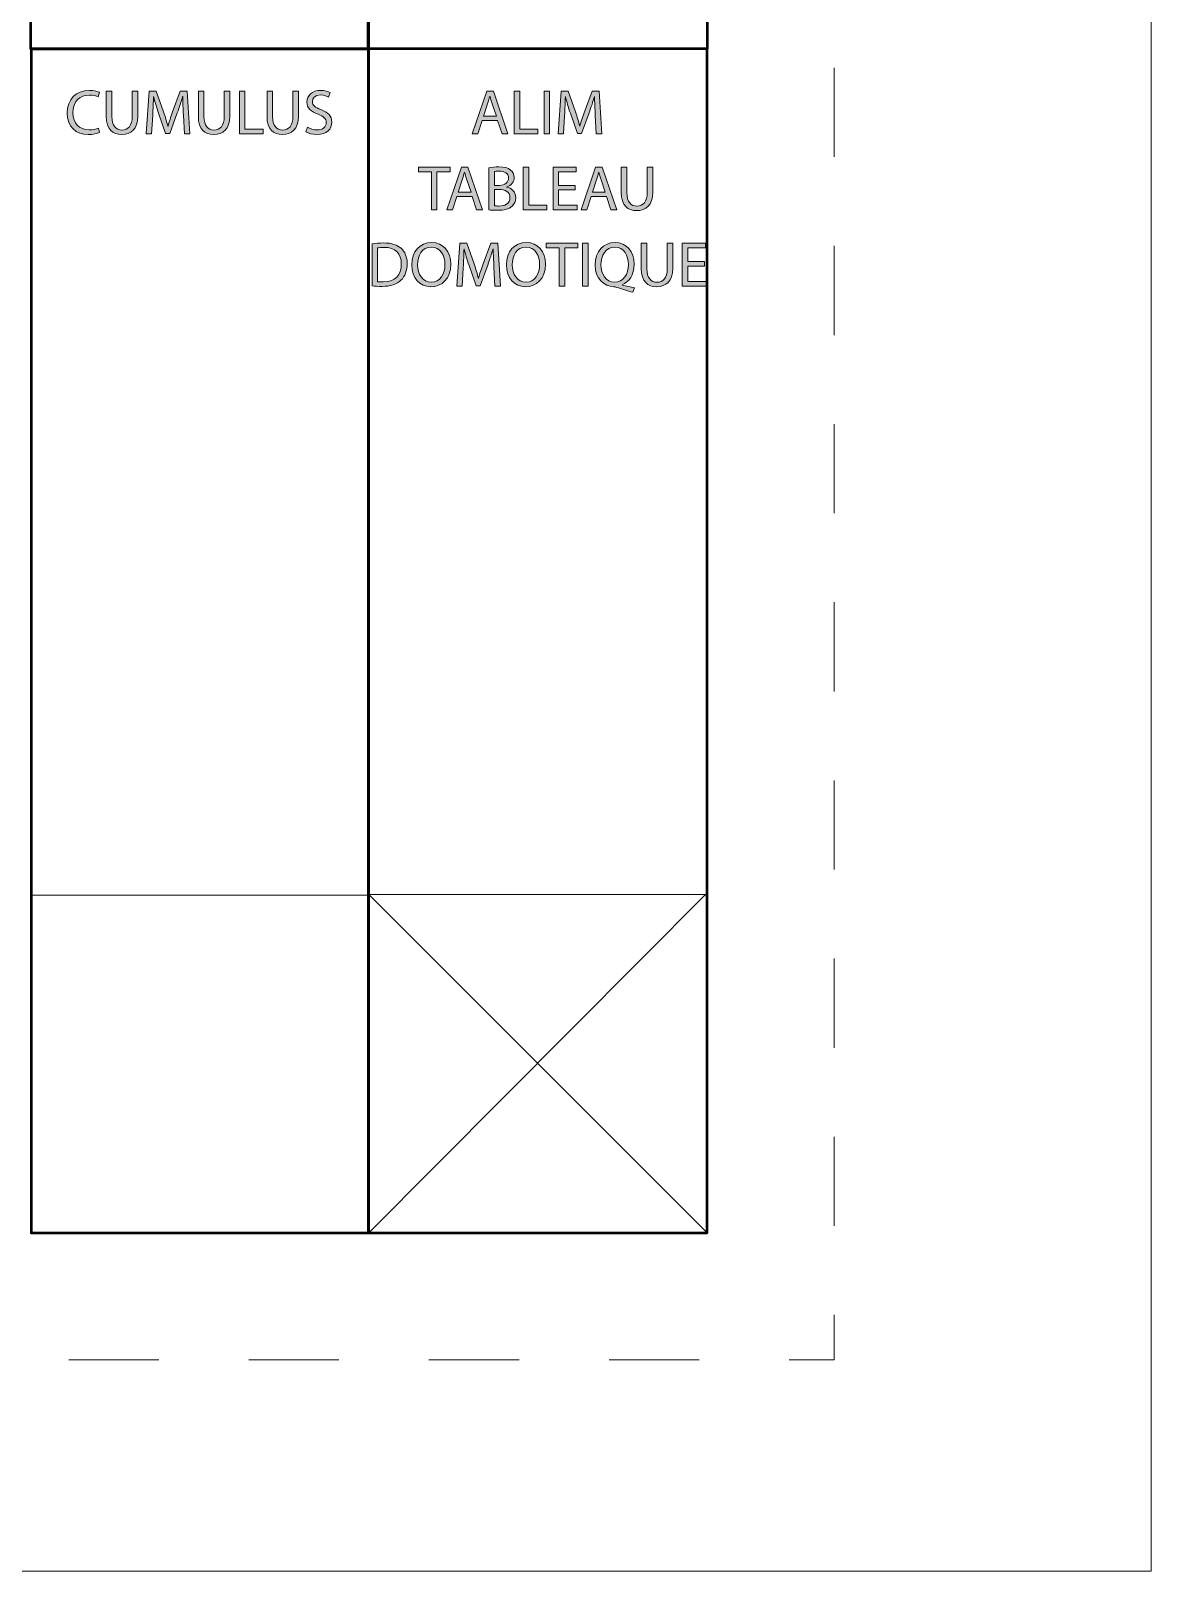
# Model space of a CAD drawing. Header units: inches. Extents: x 0 to 360, y -268 to 0.
# Drawn here: x 307 to 360, y -268 to -195.1 of the extents above; entities that cross this region are included whole.
import ezdxf

# ---------------------------------------------------------------- set-up
doc = ezdxf.new("R2010")
doc.units = ezdxf.units.IN
doc.header["$MEASUREMENT"] = 0
doc.linetypes.add('AI-Linetype-5', pattern=[8.519513, 4.259756, -4.259756])
doc.linetypes.add('AI-Linetype-8', pattern=[8.427156, 4.213578, -4.213578])
doc.layers.add('Layer 1', color=7, linetype='Continuous')

# ---------------------------------------------------------------- blocks, each defined once
blk = doc.blocks.new('block 19')
at = {"layer": 'Layer 1', "color": 250, "linetype": 'AI-Linetype-8', "lineweight": 9}
blk.add_lwpolyline([(345, -146.332), (345, -253.777)], dxfattribs=at)
at = {"layer": 'Layer 1', "color": 250, "lineweight": 9}
blk.add_lwpolyline([(345, -255.884), (345, -258), (342.883, -258)], dxfattribs=at)
at = {"layer": 'Layer 1', "color": 250, "linetype": 'AI-Linetype-5', "lineweight": 9}
blk.add_lwpolyline([(338.624, -258), (119.247, -258)], dxfattribs=at)
blk = doc.blocks.new('block 18')
at = {"layer": 'Layer 1'}
blk.add_blockref('block 19', (0, 0), dxfattribs=at)
blk = doc.blocks.new('block 27')
at = {"layer": 'Layer 1'}
h = blk.add_hatch(color=250, dxfattribs=at)
h.dxf.hatch_style = 2
h.paths.add_polyline_path([(328.366, -199.387), (328.156, -200.023), (327.886, -200.023), (328.576, -198.002), (328.888, -198.002), (329.577, -200.023), (329.298, -200.023), (329.083, -199.387)])
edge = h.paths.add_edge_path()
edge.add_spline(control_points=[(329.032, -199.183), (329.032, -199.183), (328.831, -198.601), (328.831, -198.601), (328.786, -198.47), (328.755, -198.349), (328.726, -198.233), (328.726, -198.233), (328.72, -198.233), (328.72, -198.233), (328.69, -198.349), (328.66, -198.475), (328.618, -198.599), (328.618, -198.599), (328.42, -199.183), (328.42, -199.183), (328.42, -199.183), (329.032, -199.183), (329.032, -199.183)], knot_values=[0, 0, 0, 0, 1, 1, 1, 2, 2, 2, 3, 3, 3, 4, 4, 4, 5, 5, 5, 6, 6, 6, 6], degree=3, periodic=1)
h = blk.add_hatch(color=250, dxfattribs=at)
h.dxf.hatch_style = 2
h.paths.add_polyline_path([(329.871, -198.002), (330.135, -198.002), (330.135, -199.804), (330.999, -199.804), (330.999, -200.023), (329.871, -200.023)])
h = blk.add_hatch(color=250, dxfattribs=at)
h.dxf.hatch_style = 2
h.paths.add_polyline_path([(331.55, -198.002), (331.55, -200.023), (331.286, -200.023), (331.286, -198.002)])
h = blk.add_hatch(color=250, dxfattribs=at)
h.dxf.hatch_style = 2
edge = h.paths.add_edge_path()
edge.add_spline(control_points=[(333.71, -199.135), (333.694, -198.853), (333.676, -198.511), (333.676, -198.263), (333.676, -198.263), (333.67, -198.263), (333.67, -198.263), (333.599, -198.497), (333.517, -198.752), (333.415, -199.03), (333.415, -199.03), (333.058, -200.01), (333.058, -200.01), (333.058, -200.01), (332.861, -200.01), (332.861, -200.01), (332.861, -200.01), (332.531, -199.048), (332.531, -199.048), (332.435, -198.76), (332.357, -198.502), (332.3, -198.263), (332.3, -198.263), (332.294, -198.263), (332.294, -198.263), (332.288, -198.514), (332.273, -198.85), (332.255, -199.156), (332.255, -199.156), (332.201, -200.023), (332.201, -200.023), (332.201, -200.023), (331.953, -200.023), (331.953, -200.023), (331.953, -200.023), (332.093, -198.002), (332.093, -198.002), (332.093, -198.002), (332.426, -198.002), (332.426, -198.002), (332.426, -198.002), (332.77, -198.979), (332.77, -198.979), (332.854, -199.228), (332.921, -199.45), (332.974, -199.66), (332.974, -199.66), (332.981, -199.66), (332.981, -199.66), (333.034, -199.456), (333.107, -199.234), (333.196, -198.979), (333.196, -198.979), (333.557, -198.002), (333.557, -198.002), (333.557, -198.002), (333.889, -198.002), (333.889, -198.002), (333.889, -198.002), (334.015, -200.023), (334.015, -200.023), (334.015, -200.023), (333.757, -200.023), (333.757, -200.023), (333.757, -200.023), (333.71, -199.135), (333.71, -199.135)], knot_values=[0, 0, 0, 0, 1, 1, 1, 2, 2, 2, 3, 3, 3, 4, 4, 4, 5, 5, 5, 6, 6, 6, 7, 7, 7, 8, 8, 8, 9, 9, 9, 10, 10, 10, 11, 11, 11, 12, 12, 12, 13, 13, 13, 14, 14, 14, 15, 15, 15, 16, 16, 16, 17, 17, 17, 18, 18, 18, 19, 19, 19, 20, 20, 20, 21, 21, 21, 22, 22, 22, 22], degree=3, periodic=1)
h = blk.add_hatch(color=250, dxfattribs=at)
h.dxf.hatch_style = 2
h.paths.add_polyline_path([(325.958, -201.821), (325.343, -201.821), (325.343, -201.599), (326.839, -201.599), (326.839, -201.821), (326.222, -201.821), (326.222, -203.62), (325.958, -203.62)])
h = blk.add_hatch(color=250, dxfattribs=at)
h.dxf.hatch_style = 2
h.paths.add_polyline_path([(327.167, -202.985), (326.956, -203.62), (326.687, -203.62), (327.377, -201.599), (327.688, -201.599), (328.378, -203.62), (328.099, -203.62), (327.883, -202.985)])
edge = h.paths.add_edge_path()
edge.add_spline(control_points=[(327.832, -202.781), (327.832, -202.781), (327.631, -202.2), (327.631, -202.2), (327.586, -202.067), (327.557, -201.947), (327.526, -201.83), (327.526, -201.83), (327.52, -201.83), (327.52, -201.83), (327.49, -201.947), (327.46, -202.073), (327.418, -202.196), (327.418, -202.196), (327.22, -202.781), (327.22, -202.781), (327.22, -202.781), (327.832, -202.781), (327.832, -202.781)], knot_values=[0, 0, 0, 0, 1, 1, 1, 2, 2, 2, 3, 3, 3, 4, 4, 4, 5, 5, 5, 6, 6, 6, 6], degree=3, periodic=1)
h = blk.add_hatch(color=250, dxfattribs=at)
h.dxf.hatch_style = 2
edge = h.paths.add_edge_path()
edge.add_spline(control_points=[(328.675, -201.63), (328.789, -201.603), (328.972, -201.585), (329.152, -201.585), (329.413, -201.585), (329.58, -201.63), (329.704, -201.732), (329.808, -201.81), (329.874, -201.929), (329.874, -202.089), (329.874, -202.286), (329.742, -202.457), (329.533, -202.532), (329.533, -202.532), (329.533, -202.541), (329.533, -202.541), (329.724, -202.586), (329.95, -202.745), (329.95, -203.045), (329.95, -203.219), (329.88, -203.354), (329.775, -203.449), (329.637, -203.578), (329.409, -203.638), (329.08, -203.638), (328.899, -203.638), (328.762, -203.627), (328.675, -203.615), (328.675, -203.615), (328.675, -201.63), (328.675, -201.63)], knot_values=[0, 0, 0, 0, 1, 1, 1, 2, 2, 2, 3, 3, 3, 4, 4, 4, 5, 5, 5, 6, 6, 6, 7, 7, 7, 8, 8, 8, 9, 9, 9, 10, 10, 10, 10], degree=3, periodic=1)
edge = h.paths.add_edge_path()
edge.add_spline(control_points=[(328.936, -202.457), (328.936, -202.457), (329.172, -202.457), (329.172, -202.457), (329.445, -202.457), (329.607, -202.31), (329.607, -202.115), (329.607, -201.881), (329.431, -201.785), (329.167, -201.785), (329.047, -201.785), (328.978, -201.794), (328.936, -201.803), (328.936, -201.803), (328.936, -202.457), (328.936, -202.457)], knot_values=[0, 0, 0, 0, 1, 1, 1, 2, 2, 2, 3, 3, 3, 4, 4, 4, 5, 5, 5, 5], degree=3, periodic=1)
edge = h.paths.add_edge_path()
edge.add_spline(control_points=[(328.936, -203.423), (328.99, -203.432), (329.061, -203.435), (329.154, -203.435), (329.425, -203.435), (329.673, -203.336), (329.673, -203.042), (329.673, -202.769), (329.436, -202.652), (329.152, -202.652), (329.152, -202.652), (328.936, -202.652), (328.936, -202.652), (328.936, -202.652), (328.936, -203.423), (328.936, -203.423)], knot_values=[0, 0, 0, 0, 1, 1, 1, 2, 2, 2, 3, 3, 3, 4, 4, 4, 5, 5, 5, 5], degree=3, periodic=1)
h = blk.add_hatch(color=250, dxfattribs=at)
h.dxf.hatch_style = 2
h.paths.add_polyline_path([(330.297, -201.599), (330.561, -201.599), (330.561, -203.402), (331.425, -203.402), (331.425, -203.62), (330.297, -203.62)])
h = blk.add_hatch(color=250, dxfattribs=at)
h.dxf.hatch_style = 2
h.paths.add_polyline_path([(332.759, -202.673), (331.976, -202.673), (331.976, -203.402), (332.852, -203.402), (332.852, -203.62), (331.712, -203.62), (331.712, -201.599), (332.807, -201.599), (332.807, -201.819), (331.976, -201.819), (331.976, -202.457), (332.759, -202.457)])
h = blk.add_hatch(color=250, dxfattribs=at)
h.dxf.hatch_style = 2
h.paths.add_polyline_path([(333.517, -202.985), (333.308, -203.62), (333.038, -203.62), (333.727, -201.599), (334.04, -201.599), (334.729, -203.62), (334.45, -203.62), (334.234, -202.985)])
edge = h.paths.add_edge_path()
edge.add_spline(control_points=[(334.183, -202.781), (334.183, -202.781), (333.982, -202.2), (333.982, -202.2), (333.938, -202.067), (333.907, -201.947), (333.878, -201.83), (333.878, -201.83), (333.871, -201.83), (333.871, -201.83), (333.841, -201.947), (333.811, -202.073), (333.769, -202.196), (333.769, -202.196), (333.572, -202.781), (333.572, -202.781), (333.572, -202.781), (334.183, -202.781), (334.183, -202.781)], knot_values=[0, 0, 0, 0, 1, 1, 1, 2, 2, 2, 3, 3, 3, 4, 4, 4, 5, 5, 5, 6, 6, 6, 6], degree=3, periodic=1)
h = blk.add_hatch(color=250, dxfattribs=at)
h.dxf.hatch_style = 2
edge = h.paths.add_edge_path()
edge.add_spline(control_points=[(335.203, -201.599), (335.203, -201.599), (335.203, -202.799), (335.203, -202.799), (335.203, -203.249), (335.404, -203.44), (335.674, -203.44), (335.97, -203.44), (336.165, -203.243), (336.165, -202.799), (336.165, -202.799), (336.165, -201.599), (336.165, -201.599), (336.165, -201.599), (336.429, -201.599), (336.429, -201.599), (336.429, -201.599), (336.429, -202.781), (336.429, -202.781), (336.429, -203.402), (336.102, -203.653), (335.665, -203.653), (335.251, -203.653), (334.939, -203.42), (334.939, -202.79), (334.939, -202.79), (334.939, -201.599), (334.939, -201.599), (334.939, -201.599), (335.203, -201.599), (335.203, -201.599)], knot_values=[0, 0, 0, 0, 1, 1, 1, 2, 2, 2, 3, 3, 3, 4, 4, 4, 5, 5, 5, 6, 6, 6, 7, 7, 7, 8, 8, 8, 9, 9, 9, 10, 10, 10, 10], degree=3, periodic=1)
h = blk.add_hatch(color=250, dxfattribs=at)
h.dxf.hatch_style = 2
edge = h.paths.add_edge_path()
edge.add_spline(control_points=[(323.152, -205.228), (323.31, -205.201), (323.499, -205.183), (323.706, -205.183), (324.081, -205.183), (324.348, -205.273), (324.525, -205.434), (324.707, -205.6), (324.812, -205.833), (324.812, -206.161), (324.812, -206.49), (324.707, -206.76), (324.521, -206.946), (324.33, -207.135), (324.018, -207.237), (323.625, -207.237), (323.436, -207.237), (323.283, -207.228), (323.152, -207.213), (323.152, -207.213), (323.152, -205.228), (323.152, -205.228)], knot_values=[0, 0, 0, 0, 1, 1, 1, 2, 2, 2, 3, 3, 3, 4, 4, 4, 5, 5, 5, 6, 6, 6, 7, 7, 7, 7], degree=3, periodic=1)
edge = h.paths.add_edge_path()
edge.add_spline(control_points=[(323.412, -207.015), (323.478, -207.024), (323.574, -207.027), (323.676, -207.027), (324.237, -207.027), (324.537, -206.715), (324.537, -206.17), (324.539, -205.693), (324.27, -205.39), (323.718, -205.39), (323.583, -205.39), (323.481, -205.402), (323.412, -205.417), (323.412, -205.417), (323.412, -207.015), (323.412, -207.015)], knot_values=[0, 0, 0, 0, 1, 1, 1, 2, 2, 2, 3, 3, 3, 4, 4, 4, 5, 5, 5, 5], degree=3, periodic=1)
h = blk.add_hatch(color=250, dxfattribs=at)
h.dxf.hatch_style = 2
edge = h.paths.add_edge_path()
edge.add_spline(control_points=[(326.875, -206.188), (326.875, -206.88), (326.453, -207.251), (325.937, -207.251), (325.4, -207.251), (325.029, -206.835), (325.029, -206.223), (325.029, -205.582), (325.424, -205.162), (325.964, -205.162), (326.519, -205.162), (326.875, -205.585), (326.875, -206.188)], knot_values=[0, 0, 0, 0, 1, 1, 1, 2, 2, 2, 3, 3, 3, 4, 4, 4, 4], degree=3, periodic=1)
edge = h.paths.add_edge_path()
edge.add_spline(control_points=[(325.304, -206.217), (325.304, -206.652), (325.538, -207.039), (325.952, -207.039), (326.366, -207.039), (326.6, -206.658), (326.6, -206.199), (326.6, -205.795), (326.389, -205.375), (325.955, -205.375), (325.52, -205.375), (325.304, -205.777), (325.304, -206.217)], knot_values=[0, 0, 0, 0, 1, 1, 1, 2, 2, 2, 3, 3, 3, 4, 4, 4, 4], degree=3, periodic=1)
h = blk.add_hatch(color=250, dxfattribs=at)
h.dxf.hatch_style = 2
edge = h.paths.add_edge_path()
edge.add_spline(control_points=[(328.917, -206.332), (328.902, -206.05), (328.884, -205.707), (328.884, -205.459), (328.884, -205.459), (328.878, -205.459), (328.878, -205.459), (328.806, -205.693), (328.726, -205.948), (328.624, -206.226), (328.624, -206.226), (328.267, -207.207), (328.267, -207.207), (328.267, -207.207), (328.069, -207.207), (328.069, -207.207), (328.069, -207.207), (327.739, -206.244), (327.739, -206.244), (327.643, -205.957), (327.565, -205.698), (327.508, -205.459), (327.508, -205.459), (327.502, -205.459), (327.502, -205.459), (327.496, -205.711), (327.481, -206.046), (327.464, -206.352), (327.464, -206.352), (327.409, -207.219), (327.409, -207.219), (327.409, -207.219), (327.16, -207.219), (327.16, -207.219), (327.16, -207.219), (327.302, -205.198), (327.302, -205.198), (327.302, -205.198), (327.634, -205.198), (327.634, -205.198), (327.634, -205.198), (327.979, -206.175), (327.979, -206.175), (328.063, -206.424), (328.129, -206.646), (328.183, -206.856), (328.183, -206.856), (328.189, -206.856), (328.189, -206.856), (328.243, -206.652), (328.314, -206.43), (328.405, -206.175), (328.405, -206.175), (328.764, -205.198), (328.764, -205.198), (328.764, -205.198), (329.097, -205.198), (329.097, -205.198), (329.097, -205.198), (329.223, -207.219), (329.223, -207.219), (329.223, -207.219), (328.966, -207.219), (328.966, -207.219), (328.966, -207.219), (328.917, -206.332), (328.917, -206.332)], knot_values=[0, 0, 0, 0, 1, 1, 1, 2, 2, 2, 3, 3, 3, 4, 4, 4, 5, 5, 5, 6, 6, 6, 7, 7, 7, 8, 8, 8, 9, 9, 9, 10, 10, 10, 11, 11, 11, 12, 12, 12, 13, 13, 13, 14, 14, 14, 15, 15, 15, 16, 16, 16, 17, 17, 17, 18, 18, 18, 19, 19, 19, 20, 20, 20, 21, 21, 21, 22, 22, 22, 22], degree=3, periodic=1)
h = blk.add_hatch(color=250, dxfattribs=at)
h.dxf.hatch_style = 2
edge = h.paths.add_edge_path()
edge.add_spline(control_points=[(331.352, -206.188), (331.352, -206.88), (330.929, -207.251), (330.414, -207.251), (329.877, -207.251), (329.505, -206.835), (329.505, -206.223), (329.505, -205.582), (329.901, -205.162), (330.441, -205.162), (330.995, -205.162), (331.352, -205.585), (331.352, -206.188)], knot_values=[0, 0, 0, 0, 1, 1, 1, 2, 2, 2, 3, 3, 3, 4, 4, 4, 4], degree=3, periodic=1)
edge = h.paths.add_edge_path()
edge.add_spline(control_points=[(329.781, -206.217), (329.781, -206.652), (330.015, -207.039), (330.429, -207.039), (330.843, -207.039), (331.077, -206.658), (331.077, -206.199), (331.077, -205.795), (330.867, -205.375), (330.432, -205.375), (329.997, -205.375), (329.781, -205.777), (329.781, -206.217)], knot_values=[0, 0, 0, 0, 1, 1, 1, 2, 2, 2, 3, 3, 3, 4, 4, 4, 4], degree=3, periodic=1)
h = blk.add_hatch(color=250, dxfattribs=at)
h.dxf.hatch_style = 2
h.paths.add_polyline_path([(332, -205.42), (331.385, -205.42), (331.385, -205.198), (332.881, -205.198), (332.881, -205.42), (332.264, -205.42), (332.264, -207.219), (332, -207.219)])
h = blk.add_hatch(color=250, dxfattribs=at)
h.dxf.hatch_style = 2
h.paths.add_polyline_path([(333.368, -205.198), (333.368, -207.219), (333.104, -207.219), (333.104, -205.198)])
h = blk.add_hatch(color=250, dxfattribs=at)
h.dxf.hatch_style = 2
edge = h.paths.add_edge_path()
edge.add_spline(control_points=[(335.491, -207.515), (335.218, -207.444), (334.95, -207.362), (334.717, -207.282), (334.672, -207.267), (334.633, -207.251), (334.594, -207.251), (334.111, -207.234), (333.703, -206.88), (333.703, -206.226), (333.703, -205.578), (334.096, -205.162), (334.642, -205.162), (335.194, -205.162), (335.551, -205.587), (335.551, -206.184), (335.551, -206.706), (335.31, -207.036), (334.975, -207.156), (334.975, -207.156), (334.975, -207.168), (334.975, -207.168), (335.176, -207.219), (335.394, -207.267), (335.565, -207.297), (335.565, -207.297), (335.491, -207.515), (335.491, -207.515)], knot_values=[0, 0, 0, 0, 1, 1, 1, 2, 2, 2, 3, 3, 3, 4, 4, 4, 5, 5, 5, 6, 6, 6, 7, 7, 7, 8, 8, 8, 9, 9, 9, 9], degree=3, periodic=1)
edge = h.paths.add_edge_path()
edge.add_spline(control_points=[(335.274, -206.199), (335.274, -205.791), (335.065, -205.375), (334.636, -205.375), (334.195, -205.375), (333.979, -205.782), (333.979, -206.221), (333.979, -206.652), (334.213, -207.039), (334.627, -207.039), (335.041, -207.039), (335.274, -206.658), (335.274, -206.199)], knot_values=[0, 0, 0, 0, 1, 1, 1, 2, 2, 2, 3, 3, 3, 4, 4, 4, 4], degree=3, periodic=1)
h = blk.add_hatch(color=250, dxfattribs=at)
h.dxf.hatch_style = 2
edge = h.paths.add_edge_path()
edge.add_spline(control_points=[(336.15, -205.198), (336.15, -205.198), (336.15, -206.397), (336.15, -206.397), (336.15, -206.847), (336.351, -207.039), (336.621, -207.039), (336.918, -207.039), (337.113, -206.841), (337.113, -206.397), (337.113, -206.397), (337.113, -205.198), (337.113, -205.198), (337.113, -205.198), (337.376, -205.198), (337.376, -205.198), (337.376, -205.198), (337.376, -206.379), (337.376, -206.379), (337.376, -207), (337.05, -207.251), (336.612, -207.251), (336.198, -207.251), (335.886, -207.018), (335.886, -206.388), (335.886, -206.388), (335.886, -205.198), (335.886, -205.198), (335.886, -205.198), (336.15, -205.198), (336.15, -205.198)], knot_values=[0, 0, 0, 0, 1, 1, 1, 2, 2, 2, 3, 3, 3, 4, 4, 4, 5, 5, 5, 6, 6, 6, 7, 7, 7, 8, 8, 8, 9, 9, 9, 10, 10, 10, 10], degree=3, periodic=1)
h = blk.add_hatch(color=250, dxfattribs=at)
h.dxf.hatch_style = 2
h.paths.add_polyline_path([(338.873, -206.272), (338.09, -206.272), (338.09, -207), (338.966, -207), (338.966, -207.219), (337.826, -207.219), (337.826, -205.198), (338.921, -205.198), (338.921, -205.417), (338.09, -205.417), (338.09, -206.055), (338.873, -206.055)])
at = {"layer": 'Layer 1', "lineweight": 0}
for points in [[(328.366, -199.387), (328.156, -200.023), (327.886, -200.023), (328.576, -198.002), (328.888, -198.002), (329.577, -200.023), (329.298, -200.023), (329.083, -199.387), (328.366, -199.387)], [(329.871, -198.002), (330.135, -198.002), (330.135, -199.804), (330.999, -199.804), (330.999, -200.023), (329.871, -200.023), (329.871, -198.002)], [(331.55, -198.002), (331.55, -200.023), (331.286, -200.023), (331.286, -198.002), (331.55, -198.002)], [(325.958, -201.821), (325.343, -201.821), (325.343, -201.599), (326.839, -201.599), (326.839, -201.821), (326.222, -201.821), (326.222, -203.62), (325.958, -203.62), (325.958, -201.821)], [(327.167, -202.985), (326.956, -203.62), (326.687, -203.62), (327.377, -201.599), (327.688, -201.599), (328.378, -203.62), (328.099, -203.62), (327.883, -202.985), (327.167, -202.985)], [(330.297, -201.599), (330.561, -201.599), (330.561, -203.402), (331.425, -203.402), (331.425, -203.62), (330.297, -203.62), (330.297, -201.599)], [(332.759, -202.673), (331.976, -202.673), (331.976, -203.402), (332.852, -203.402), (332.852, -203.62), (331.712, -203.62), (331.712, -201.599), (332.807, -201.599), (332.807, -201.819), (331.976, -201.819), (331.976, -202.457), (332.759, -202.457), (332.759, -202.673)], [(333.517, -202.985), (333.308, -203.62), (333.038, -203.62), (333.727, -201.599), (334.04, -201.599), (334.729, -203.62), (334.45, -203.62), (334.234, -202.985), (333.517, -202.985)], [(332, -205.42), (331.385, -205.42), (331.385, -205.198), (332.881, -205.198), (332.881, -205.42), (332.264, -205.42), (332.264, -207.219), (332, -207.219), (332, -205.42)], [(333.368, -205.198), (333.368, -207.219), (333.104, -207.219), (333.104, -205.198), (333.368, -205.198)], [(338.873, -206.272), (338.09, -206.272), (338.09, -207), (338.966, -207), (338.966, -207.219), (337.826, -207.219), (337.826, -205.198), (338.921, -205.198), (338.921, -205.417), (338.09, -205.417), (338.09, -206.055), (338.873, -206.055), (338.873, -206.272)]]:
    blk.add_lwpolyline(points, dxfattribs=at)
for points, knots in [([(333.71, -199.135), (333.694, -198.853), (333.676, -198.511), (333.676, -198.263), (333.676, -198.263), (333.67, -198.263), (333.67, -198.263), (333.599, -198.497), (333.517, -198.752), (333.415, -199.03), (333.415, -199.03), (333.058, -200.01), (333.058, -200.01), (333.058, -200.01), (332.861, -200.01), (332.861, -200.01), (332.861, -200.01), (332.531, -199.048), (332.531, -199.048), (332.435, -198.76), (332.357, -198.502), (332.3, -198.263), (332.3, -198.263), (332.294, -198.263), (332.294, -198.263), (332.288, -198.514), (332.273, -198.85), (332.255, -199.156), (332.255, -199.156), (332.201, -200.023), (332.201, -200.023), (332.201, -200.023), (331.953, -200.023), (331.953, -200.023), (331.953, -200.023), (332.093, -198.002), (332.093, -198.002), (332.093, -198.002), (332.426, -198.002), (332.426, -198.002), (332.426, -198.002), (332.77, -198.979), (332.77, -198.979), (332.854, -199.228), (332.921, -199.45), (332.974, -199.66), (332.974, -199.66), (332.981, -199.66), (332.981, -199.66), (333.034, -199.456), (333.107, -199.234), (333.196, -198.979), (333.196, -198.979), (333.557, -198.002), (333.557, -198.002), (333.557, -198.002), (333.889, -198.002), (333.889, -198.002), (333.889, -198.002), (334.015, -200.023), (334.015, -200.023), (334.015, -200.023), (333.757, -200.023), (333.757, -200.023), (333.757, -200.023), (333.71, -199.135), (333.71, -199.135)], [0, 0, 0, 0, 1, 1, 1, 2, 2, 2, 3, 3, 3, 4, 4, 4, 5, 5, 5, 6, 6, 6, 7, 7, 7, 8, 8, 8, 9, 9, 9, 10, 10, 10, 11, 11, 11, 12, 12, 12, 13, 13, 13, 14, 14, 14, 15, 15, 15, 16, 16, 16, 17, 17, 17, 18, 18, 18, 19, 19, 19, 20, 20, 20, 21, 21, 21, 22, 22, 22, 22]), ([(329.032, -199.183), (329.032, -199.183), (328.831, -198.601), (328.831, -198.601), (328.786, -198.47), (328.755, -198.349), (328.726, -198.233), (328.726, -198.233), (328.72, -198.233), (328.72, -198.233), (328.69, -198.349), (328.66, -198.475), (328.618, -198.599), (328.618, -198.599), (328.42, -199.183), (328.42, -199.183), (328.42, -199.183), (329.032, -199.183), (329.032, -199.183)], [0, 0, 0, 0, 1, 1, 1, 2, 2, 2, 3, 3, 3, 4, 4, 4, 5, 5, 5, 6, 6, 6, 6]), ([(328.675, -201.63), (328.789, -201.603), (328.972, -201.585), (329.152, -201.585), (329.413, -201.585), (329.58, -201.63), (329.704, -201.732), (329.808, -201.81), (329.874, -201.929), (329.874, -202.089), (329.874, -202.286), (329.742, -202.457), (329.533, -202.532), (329.533, -202.532), (329.533, -202.541), (329.533, -202.541), (329.724, -202.586), (329.95, -202.745), (329.95, -203.045), (329.95, -203.219), (329.88, -203.354), (329.775, -203.449), (329.637, -203.578), (329.409, -203.638), (329.08, -203.638), (328.899, -203.638), (328.762, -203.627), (328.675, -203.615), (328.675, -203.615), (328.675, -201.63), (328.675, -201.63)], [0, 0, 0, 0, 1, 1, 1, 2, 2, 2, 3, 3, 3, 4, 4, 4, 5, 5, 5, 6, 6, 6, 7, 7, 7, 8, 8, 8, 9, 9, 9, 10, 10, 10, 10]), ([(328.936, -202.457), (328.936, -202.457), (329.172, -202.457), (329.172, -202.457), (329.445, -202.457), (329.607, -202.31), (329.607, -202.115), (329.607, -201.881), (329.431, -201.785), (329.167, -201.785), (329.047, -201.785), (328.978, -201.794), (328.936, -201.803), (328.936, -201.803), (328.936, -202.457), (328.936, -202.457)], [0, 0, 0, 0, 1, 1, 1, 2, 2, 2, 3, 3, 3, 4, 4, 4, 5, 5, 5, 5]), ([(335.203, -201.599), (335.203, -201.599), (335.203, -202.799), (335.203, -202.799), (335.203, -203.249), (335.404, -203.44), (335.674, -203.44), (335.97, -203.44), (336.165, -203.243), (336.165, -202.799), (336.165, -202.799), (336.165, -201.599), (336.165, -201.599), (336.165, -201.599), (336.429, -201.599), (336.429, -201.599), (336.429, -201.599), (336.429, -202.781), (336.429, -202.781), (336.429, -203.402), (336.102, -203.653), (335.665, -203.653), (335.251, -203.653), (334.939, -203.42), (334.939, -202.79), (334.939, -202.79), (334.939, -201.599), (334.939, -201.599), (334.939, -201.599), (335.203, -201.599), (335.203, -201.599)], [0, 0, 0, 0, 1, 1, 1, 2, 2, 2, 3, 3, 3, 4, 4, 4, 5, 5, 5, 6, 6, 6, 7, 7, 7, 8, 8, 8, 9, 9, 9, 10, 10, 10, 10]), ([(327.832, -202.781), (327.832, -202.781), (327.631, -202.2), (327.631, -202.2), (327.586, -202.067), (327.557, -201.947), (327.526, -201.83), (327.526, -201.83), (327.52, -201.83), (327.52, -201.83), (327.49, -201.947), (327.46, -202.073), (327.418, -202.196), (327.418, -202.196), (327.22, -202.781), (327.22, -202.781), (327.22, -202.781), (327.832, -202.781), (327.832, -202.781)], [0, 0, 0, 0, 1, 1, 1, 2, 2, 2, 3, 3, 3, 4, 4, 4, 5, 5, 5, 6, 6, 6, 6]), ([(334.183, -202.781), (334.183, -202.781), (333.982, -202.2), (333.982, -202.2), (333.938, -202.067), (333.907, -201.947), (333.878, -201.83), (333.878, -201.83), (333.871, -201.83), (333.871, -201.83), (333.841, -201.947), (333.811, -202.073), (333.769, -202.196), (333.769, -202.196), (333.572, -202.781), (333.572, -202.781), (333.572, -202.781), (334.183, -202.781), (334.183, -202.781)], [0, 0, 0, 0, 1, 1, 1, 2, 2, 2, 3, 3, 3, 4, 4, 4, 5, 5, 5, 6, 6, 6, 6]), ([(328.936, -203.423), (328.99, -203.432), (329.061, -203.435), (329.154, -203.435), (329.425, -203.435), (329.673, -203.336), (329.673, -203.042), (329.673, -202.769), (329.436, -202.652), (329.152, -202.652), (329.152, -202.652), (328.936, -202.652), (328.936, -202.652), (328.936, -202.652), (328.936, -203.423), (328.936, -203.423)], [0, 0, 0, 0, 1, 1, 1, 2, 2, 2, 3, 3, 3, 4, 4, 4, 5, 5, 5, 5]), ([(323.152, -205.228), (323.31, -205.201), (323.499, -205.183), (323.706, -205.183), (324.081, -205.183), (324.348, -205.273), (324.525, -205.434), (324.707, -205.6), (324.812, -205.833), (324.812, -206.161), (324.812, -206.49), (324.707, -206.76), (324.521, -206.946), (324.33, -207.135), (324.018, -207.237), (323.625, -207.237), (323.436, -207.237), (323.283, -207.228), (323.152, -207.213), (323.152, -207.213), (323.152, -205.228), (323.152, -205.228)], [0, 0, 0, 0, 1, 1, 1, 2, 2, 2, 3, 3, 3, 4, 4, 4, 5, 5, 5, 6, 6, 6, 7, 7, 7, 7]), ([(323.412, -207.015), (323.478, -207.024), (323.574, -207.027), (323.676, -207.027), (324.237, -207.027), (324.537, -206.715), (324.537, -206.17), (324.539, -205.693), (324.27, -205.39), (323.718, -205.39), (323.583, -205.39), (323.481, -205.402), (323.412, -205.417), (323.412, -205.417), (323.412, -207.015), (323.412, -207.015)], [0, 0, 0, 0, 1, 1, 1, 2, 2, 2, 3, 3, 3, 4, 4, 4, 5, 5, 5, 5]), ([(326.875, -206.188), (326.875, -206.88), (326.453, -207.251), (325.937, -207.251), (325.4, -207.251), (325.029, -206.835), (325.029, -206.223), (325.029, -205.582), (325.424, -205.162), (325.964, -205.162), (326.519, -205.162), (326.875, -205.585), (326.875, -206.188)], [0, 0, 0, 0, 1, 1, 1, 2, 2, 2, 3, 3, 3, 4, 4, 4, 4]), ([(325.304, -206.217), (325.304, -206.652), (325.538, -207.039), (325.952, -207.039), (326.366, -207.039), (326.6, -206.658), (326.6, -206.199), (326.6, -205.795), (326.389, -205.375), (325.955, -205.375), (325.52, -205.375), (325.304, -205.777), (325.304, -206.217)], [0, 0, 0, 0, 1, 1, 1, 2, 2, 2, 3, 3, 3, 4, 4, 4, 4]), ([(328.917, -206.332), (328.902, -206.05), (328.884, -205.707), (328.884, -205.459), (328.884, -205.459), (328.878, -205.459), (328.878, -205.459), (328.806, -205.693), (328.726, -205.948), (328.624, -206.226), (328.624, -206.226), (328.267, -207.207), (328.267, -207.207), (328.267, -207.207), (328.069, -207.207), (328.069, -207.207), (328.069, -207.207), (327.739, -206.244), (327.739, -206.244), (327.643, -205.957), (327.565, -205.698), (327.508, -205.459), (327.508, -205.459), (327.502, -205.459), (327.502, -205.459), (327.496, -205.711), (327.481, -206.046), (327.464, -206.352), (327.464, -206.352), (327.409, -207.219), (327.409, -207.219), (327.409, -207.219), (327.16, -207.219), (327.16, -207.219), (327.16, -207.219), (327.302, -205.198), (327.302, -205.198), (327.302, -205.198), (327.634, -205.198), (327.634, -205.198), (327.634, -205.198), (327.979, -206.175), (327.979, -206.175), (328.063, -206.424), (328.129, -206.646), (328.183, -206.856), (328.183, -206.856), (328.189, -206.856), (328.189, -206.856), (328.243, -206.652), (328.314, -206.43), (328.405, -206.175), (328.405, -206.175), (328.764, -205.198), (328.764, -205.198), (328.764, -205.198), (329.097, -205.198), (329.097, -205.198), (329.097, -205.198), (329.223, -207.219), (329.223, -207.219), (329.223, -207.219), (328.966, -207.219), (328.966, -207.219), (328.966, -207.219), (328.917, -206.332), (328.917, -206.332)], [0, 0, 0, 0, 1, 1, 1, 2, 2, 2, 3, 3, 3, 4, 4, 4, 5, 5, 5, 6, 6, 6, 7, 7, 7, 8, 8, 8, 9, 9, 9, 10, 10, 10, 11, 11, 11, 12, 12, 12, 13, 13, 13, 14, 14, 14, 15, 15, 15, 16, 16, 16, 17, 17, 17, 18, 18, 18, 19, 19, 19, 20, 20, 20, 21, 21, 21, 22, 22, 22, 22]), ([(331.352, -206.188), (331.352, -206.88), (330.929, -207.251), (330.414, -207.251), (329.877, -207.251), (329.505, -206.835), (329.505, -206.223), (329.505, -205.582), (329.901, -205.162), (330.441, -205.162), (330.995, -205.162), (331.352, -205.585), (331.352, -206.188)], [0, 0, 0, 0, 1, 1, 1, 2, 2, 2, 3, 3, 3, 4, 4, 4, 4]), ([(329.781, -206.217), (329.781, -206.652), (330.015, -207.039), (330.429, -207.039), (330.843, -207.039), (331.077, -206.658), (331.077, -206.199), (331.077, -205.795), (330.867, -205.375), (330.432, -205.375), (329.997, -205.375), (329.781, -205.777), (329.781, -206.217)], [0, 0, 0, 0, 1, 1, 1, 2, 2, 2, 3, 3, 3, 4, 4, 4, 4]), ([(335.491, -207.515), (335.218, -207.444), (334.95, -207.362), (334.717, -207.282), (334.672, -207.267), (334.633, -207.251), (334.594, -207.251), (334.111, -207.234), (333.703, -206.88), (333.703, -206.226), (333.703, -205.578), (334.096, -205.162), (334.642, -205.162), (335.194, -205.162), (335.551, -205.587), (335.551, -206.184), (335.551, -206.706), (335.31, -207.036), (334.975, -207.156), (334.975, -207.156), (334.975, -207.168), (334.975, -207.168), (335.176, -207.219), (335.394, -207.267), (335.565, -207.297), (335.565, -207.297), (335.491, -207.515), (335.491, -207.515)], [0, 0, 0, 0, 1, 1, 1, 2, 2, 2, 3, 3, 3, 4, 4, 4, 5, 5, 5, 6, 6, 6, 7, 7, 7, 8, 8, 8, 9, 9, 9, 9]), ([(335.274, -206.199), (335.274, -205.791), (335.065, -205.375), (334.636, -205.375), (334.195, -205.375), (333.979, -205.782), (333.979, -206.221), (333.979, -206.652), (334.213, -207.039), (334.627, -207.039), (335.041, -207.039), (335.274, -206.658), (335.274, -206.199)], [0, 0, 0, 0, 1, 1, 1, 2, 2, 2, 3, 3, 3, 4, 4, 4, 4]), ([(336.15, -205.198), (336.15, -205.198), (336.15, -206.397), (336.15, -206.397), (336.15, -206.847), (336.351, -207.039), (336.621, -207.039), (336.918, -207.039), (337.113, -206.841), (337.113, -206.397), (337.113, -206.397), (337.113, -205.198), (337.113, -205.198), (337.113, -205.198), (337.376, -205.198), (337.376, -205.198), (337.376, -205.198), (337.376, -206.379), (337.376, -206.379), (337.376, -207), (337.05, -207.251), (336.612, -207.251), (336.198, -207.251), (335.886, -207.018), (335.886, -206.388), (335.886, -206.388), (335.886, -205.198), (335.886, -205.198), (335.886, -205.198), (336.15, -205.198), (336.15, -205.198)], [0, 0, 0, 0, 1, 1, 1, 2, 2, 2, 3, 3, 3, 4, 4, 4, 5, 5, 5, 6, 6, 6, 7, 7, 7, 8, 8, 8, 9, 9, 9, 10, 10, 10, 10])]:
    blk.add_open_spline(points, degree=3, knots=knots, dxfattribs=at)
blk = doc.blocks.new('block 45')
at = {"layer": 'Layer 1'}
h = blk.add_hatch(color=250, dxfattribs=at)
h.dxf.hatch_style = 2
edge = h.paths.add_edge_path()
edge.add_spline(control_points=[(310.259, -199.959), (310.166, -200.008), (309.971, -200.055), (309.725, -200.055), (309.156, -200.055), (308.731, -199.695), (308.731, -199.03), (308.731, -198.394), (309.159, -197.969), (309.785, -197.969), (310.034, -197.969), (310.196, -198.023), (310.266, -198.058), (310.266, -198.058), (310.199, -198.271), (310.199, -198.271), (310.104, -198.223), (309.962, -198.187), (309.794, -198.187), (309.321, -198.187), (309.006, -198.49), (309.006, -199.021), (309.006, -199.519), (309.291, -199.833), (309.78, -199.833), (309.942, -199.833), (310.104, -199.801), (310.208, -199.75), (310.208, -199.75), (310.259, -199.959), (310.259, -199.959)], knot_values=[0, 0, 0, 0, 1, 1, 1, 2, 2, 2, 3, 3, 3, 4, 4, 4, 5, 5, 5, 6, 6, 6, 7, 7, 7, 8, 8, 8, 9, 9, 9, 10, 10, 10, 10], degree=3, periodic=1)
h = blk.add_hatch(color=250, dxfattribs=at)
h.dxf.hatch_style = 2
edge = h.paths.add_edge_path()
edge.add_spline(control_points=[(310.85, -198.002), (310.85, -198.002), (310.85, -199.201), (310.85, -199.201), (310.85, -199.651), (311.051, -199.843), (311.321, -199.843), (311.617, -199.843), (311.812, -199.644), (311.812, -199.201), (311.812, -199.201), (311.812, -198.002), (311.812, -198.002), (311.812, -198.002), (312.076, -198.002), (312.076, -198.002), (312.076, -198.002), (312.076, -199.183), (312.076, -199.183), (312.076, -199.804), (311.75, -200.055), (311.312, -200.055), (310.898, -200.055), (310.586, -199.822), (310.586, -199.192), (310.586, -199.192), (310.586, -198.002), (310.586, -198.002), (310.586, -198.002), (310.85, -198.002), (310.85, -198.002)], knot_values=[0, 0, 0, 0, 1, 1, 1, 2, 2, 2, 3, 3, 3, 4, 4, 4, 5, 5, 5, 6, 6, 6, 7, 7, 7, 8, 8, 8, 9, 9, 9, 10, 10, 10, 10], degree=3, periodic=1)
h = blk.add_hatch(color=250, dxfattribs=at)
h.dxf.hatch_style = 2
edge = h.paths.add_edge_path()
edge.add_spline(control_points=[(314.232, -199.135), (314.217, -198.853), (314.199, -198.511), (314.199, -198.262), (314.199, -198.262), (314.193, -198.262), (314.193, -198.262), (314.121, -198.496), (314.041, -198.751), (313.939, -199.03), (313.939, -199.03), (313.582, -200.01), (313.582, -200.01), (313.582, -200.01), (313.384, -200.01), (313.384, -200.01), (313.384, -200.01), (313.054, -199.048), (313.054, -199.048), (312.958, -198.76), (312.88, -198.502), (312.823, -198.262), (312.823, -198.262), (312.817, -198.262), (312.817, -198.262), (312.811, -198.514), (312.796, -198.85), (312.778, -199.156), (312.778, -199.156), (312.724, -200.022), (312.724, -200.022), (312.724, -200.022), (312.475, -200.022), (312.475, -200.022), (312.475, -200.022), (312.617, -198.002), (312.617, -198.002), (312.617, -198.002), (312.949, -198.002), (312.949, -198.002), (312.949, -198.002), (313.294, -198.979), (313.294, -198.979), (313.378, -199.228), (313.444, -199.449), (313.498, -199.66), (313.498, -199.66), (313.504, -199.66), (313.504, -199.66), (313.558, -199.456), (313.629, -199.234), (313.72, -198.979), (313.72, -198.979), (314.079, -198.002), (314.079, -198.002), (314.079, -198.002), (314.412, -198.002), (314.412, -198.002), (314.412, -198.002), (314.538, -200.022), (314.538, -200.022), (314.538, -200.022), (314.281, -200.022), (314.281, -200.022), (314.281, -200.022), (314.232, -199.135), (314.232, -199.135)], knot_values=[0, 0, 0, 0, 1, 1, 1, 2, 2, 2, 3, 3, 3, 4, 4, 4, 5, 5, 5, 6, 6, 6, 7, 7, 7, 8, 8, 8, 9, 9, 9, 10, 10, 10, 11, 11, 11, 12, 12, 12, 13, 13, 13, 14, 14, 14, 15, 15, 15, 16, 16, 16, 17, 17, 17, 18, 18, 18, 19, 19, 19, 20, 20, 20, 21, 21, 21, 22, 22, 22, 22], degree=3, periodic=1)
h = blk.add_hatch(color=250, dxfattribs=at)
h.dxf.hatch_style = 2
edge = h.paths.add_edge_path()
edge.add_spline(control_points=[(315.201, -198.002), (315.201, -198.002), (315.201, -199.201), (315.201, -199.201), (315.201, -199.651), (315.402, -199.843), (315.672, -199.843), (315.969, -199.843), (316.164, -199.644), (316.164, -199.201), (316.164, -199.201), (316.164, -198.002), (316.164, -198.002), (316.164, -198.002), (316.428, -198.002), (316.428, -198.002), (316.428, -198.002), (316.428, -199.183), (316.428, -199.183), (316.428, -199.804), (316.1, -200.055), (315.663, -200.055), (315.249, -200.055), (314.937, -199.822), (314.937, -199.192), (314.937, -199.192), (314.937, -198.002), (314.937, -198.002), (314.937, -198.002), (315.201, -198.002), (315.201, -198.002)], knot_values=[0, 0, 0, 0, 1, 1, 1, 2, 2, 2, 3, 3, 3, 4, 4, 4, 5, 5, 5, 6, 6, 6, 7, 7, 7, 8, 8, 8, 9, 9, 9, 10, 10, 10, 10], degree=3, periodic=1)
h = blk.add_hatch(color=250, dxfattribs=at)
h.dxf.hatch_style = 2
h.paths.add_polyline_path([(316.877, -198.002), (317.141, -198.002), (317.141, -199.804), (318.005, -199.804), (318.005, -200.022), (316.877, -200.022)])
h = blk.add_hatch(color=250, dxfattribs=at)
h.dxf.hatch_style = 2
edge = h.paths.add_edge_path()
edge.add_spline(control_points=[(318.448, -198.002), (318.448, -198.002), (318.448, -199.201), (318.448, -199.201), (318.448, -199.651), (318.649, -199.843), (318.919, -199.843), (319.216, -199.843), (319.411, -199.644), (319.411, -199.201), (319.411, -199.201), (319.411, -198.002), (319.411, -198.002), (319.411, -198.002), (319.675, -198.002), (319.675, -198.002), (319.675, -198.002), (319.675, -199.183), (319.675, -199.183), (319.675, -199.804), (319.348, -200.055), (318.91, -200.055), (318.497, -200.055), (318.185, -199.822), (318.185, -199.192), (318.185, -199.192), (318.185, -198.002), (318.185, -198.002), (318.185, -198.002), (318.448, -198.002), (318.448, -198.002)], knot_values=[0, 0, 0, 0, 1, 1, 1, 2, 2, 2, 3, 3, 3, 4, 4, 4, 5, 5, 5, 6, 6, 6, 7, 7, 7, 8, 8, 8, 9, 9, 9, 10, 10, 10, 10], degree=3, periodic=1)
h = blk.add_hatch(color=250, dxfattribs=at)
h.dxf.hatch_style = 2
edge = h.paths.add_edge_path()
edge.add_spline(control_points=[(320.095, -199.704), (320.212, -199.78), (320.38, -199.837), (320.56, -199.837), (320.826, -199.837), (320.982, -199.695), (320.982, -199.492), (320.982, -199.306), (320.874, -199.195), (320.602, -199.093), (320.272, -198.973), (320.068, -198.799), (320.068, -198.517), (320.068, -198.202), (320.329, -197.969), (320.722, -197.969), (320.925, -197.969), (321.078, -198.016), (321.165, -198.067), (321.165, -198.067), (321.093, -198.28), (321.093, -198.28), (321.03, -198.242), (320.895, -198.184), (320.713, -198.184), (320.436, -198.184), (320.332, -198.349), (320.332, -198.487), (320.332, -198.676), (320.454, -198.769), (320.733, -198.877), (321.075, -199.009), (321.246, -199.174), (321.246, -199.471), (321.246, -199.783), (321.018, -200.055), (320.542, -200.055), (320.347, -200.055), (320.134, -199.995), (320.026, -199.924), (320.026, -199.924), (320.095, -199.704), (320.095, -199.704)], knot_values=[0, 0, 0, 0, 1, 1, 1, 2, 2, 2, 3, 3, 3, 4, 4, 4, 5, 5, 5, 6, 6, 6, 7, 7, 7, 8, 8, 8, 9, 9, 9, 10, 10, 10, 11, 11, 11, 12, 12, 12, 13, 13, 13, 14, 14, 14, 14], degree=3, periodic=1)
at = {"layer": 'Layer 1', "lineweight": 0}
blk.add_lwpolyline([(316.877, -198.002), (317.141, -198.002), (317.141, -199.804), (318.005, -199.804), (318.005, -200.022), (316.877, -200.022), (316.877, -198.002)], dxfattribs=at)
for points, knots in [([(310.259, -199.959), (310.166, -200.008), (309.971, -200.055), (309.725, -200.055), (309.156, -200.055), (308.731, -199.695), (308.731, -199.03), (308.731, -198.394), (309.159, -197.969), (309.785, -197.969), (310.034, -197.969), (310.196, -198.023), (310.266, -198.058), (310.266, -198.058), (310.199, -198.271), (310.199, -198.271), (310.104, -198.223), (309.962, -198.187), (309.794, -198.187), (309.321, -198.187), (309.006, -198.49), (309.006, -199.021), (309.006, -199.519), (309.291, -199.833), (309.78, -199.833), (309.942, -199.833), (310.104, -199.801), (310.208, -199.75), (310.208, -199.75), (310.259, -199.959), (310.259, -199.959)], [0, 0, 0, 0, 1, 1, 1, 2, 2, 2, 3, 3, 3, 4, 4, 4, 5, 5, 5, 6, 6, 6, 7, 7, 7, 8, 8, 8, 9, 9, 9, 10, 10, 10, 10]), ([(310.85, -198.002), (310.85, -198.002), (310.85, -199.201), (310.85, -199.201), (310.85, -199.651), (311.051, -199.843), (311.321, -199.843), (311.617, -199.843), (311.812, -199.644), (311.812, -199.201), (311.812, -199.201), (311.812, -198.002), (311.812, -198.002), (311.812, -198.002), (312.076, -198.002), (312.076, -198.002), (312.076, -198.002), (312.076, -199.183), (312.076, -199.183), (312.076, -199.804), (311.75, -200.055), (311.312, -200.055), (310.898, -200.055), (310.586, -199.822), (310.586, -199.192), (310.586, -199.192), (310.586, -198.002), (310.586, -198.002), (310.586, -198.002), (310.85, -198.002), (310.85, -198.002)], [0, 0, 0, 0, 1, 1, 1, 2, 2, 2, 3, 3, 3, 4, 4, 4, 5, 5, 5, 6, 6, 6, 7, 7, 7, 8, 8, 8, 9, 9, 9, 10, 10, 10, 10]), ([(314.232, -199.135), (314.217, -198.853), (314.199, -198.511), (314.199, -198.262), (314.199, -198.262), (314.193, -198.262), (314.193, -198.262), (314.121, -198.496), (314.041, -198.751), (313.939, -199.03), (313.939, -199.03), (313.582, -200.01), (313.582, -200.01), (313.582, -200.01), (313.384, -200.01), (313.384, -200.01), (313.384, -200.01), (313.054, -199.048), (313.054, -199.048), (312.958, -198.76), (312.88, -198.502), (312.823, -198.262), (312.823, -198.262), (312.817, -198.262), (312.817, -198.262), (312.811, -198.514), (312.796, -198.85), (312.778, -199.156), (312.778, -199.156), (312.724, -200.022), (312.724, -200.022), (312.724, -200.022), (312.475, -200.022), (312.475, -200.022), (312.475, -200.022), (312.617, -198.002), (312.617, -198.002), (312.617, -198.002), (312.949, -198.002), (312.949, -198.002), (312.949, -198.002), (313.294, -198.979), (313.294, -198.979), (313.378, -199.228), (313.444, -199.449), (313.498, -199.66), (313.498, -199.66), (313.504, -199.66), (313.504, -199.66), (313.558, -199.456), (313.629, -199.234), (313.72, -198.979), (313.72, -198.979), (314.079, -198.002), (314.079, -198.002), (314.079, -198.002), (314.412, -198.002), (314.412, -198.002), (314.412, -198.002), (314.538, -200.022), (314.538, -200.022), (314.538, -200.022), (314.281, -200.022), (314.281, -200.022), (314.281, -200.022), (314.232, -199.135), (314.232, -199.135)], [0, 0, 0, 0, 1, 1, 1, 2, 2, 2, 3, 3, 3, 4, 4, 4, 5, 5, 5, 6, 6, 6, 7, 7, 7, 8, 8, 8, 9, 9, 9, 10, 10, 10, 11, 11, 11, 12, 12, 12, 13, 13, 13, 14, 14, 14, 15, 15, 15, 16, 16, 16, 17, 17, 17, 18, 18, 18, 19, 19, 19, 20, 20, 20, 21, 21, 21, 22, 22, 22, 22]), ([(315.201, -198.002), (315.201, -198.002), (315.201, -199.201), (315.201, -199.201), (315.201, -199.651), (315.402, -199.843), (315.672, -199.843), (315.969, -199.843), (316.164, -199.644), (316.164, -199.201), (316.164, -199.201), (316.164, -198.002), (316.164, -198.002), (316.164, -198.002), (316.428, -198.002), (316.428, -198.002), (316.428, -198.002), (316.428, -199.183), (316.428, -199.183), (316.428, -199.804), (316.1, -200.055), (315.663, -200.055), (315.249, -200.055), (314.937, -199.822), (314.937, -199.192), (314.937, -199.192), (314.937, -198.002), (314.937, -198.002), (314.937, -198.002), (315.201, -198.002), (315.201, -198.002)], [0, 0, 0, 0, 1, 1, 1, 2, 2, 2, 3, 3, 3, 4, 4, 4, 5, 5, 5, 6, 6, 6, 7, 7, 7, 8, 8, 8, 9, 9, 9, 10, 10, 10, 10]), ([(318.448, -198.002), (318.448, -198.002), (318.448, -199.201), (318.448, -199.201), (318.448, -199.651), (318.649, -199.843), (318.919, -199.843), (319.216, -199.843), (319.411, -199.644), (319.411, -199.201), (319.411, -199.201), (319.411, -198.002), (319.411, -198.002), (319.411, -198.002), (319.675, -198.002), (319.675, -198.002), (319.675, -198.002), (319.675, -199.183), (319.675, -199.183), (319.675, -199.804), (319.348, -200.055), (318.91, -200.055), (318.497, -200.055), (318.185, -199.822), (318.185, -199.192), (318.185, -199.192), (318.185, -198.002), (318.185, -198.002), (318.185, -198.002), (318.448, -198.002), (318.448, -198.002)], [0, 0, 0, 0, 1, 1, 1, 2, 2, 2, 3, 3, 3, 4, 4, 4, 5, 5, 5, 6, 6, 6, 7, 7, 7, 8, 8, 8, 9, 9, 9, 10, 10, 10, 10]), ([(320.095, -199.704), (320.212, -199.78), (320.38, -199.837), (320.56, -199.837), (320.826, -199.837), (320.982, -199.695), (320.982, -199.492), (320.982, -199.306), (320.874, -199.195), (320.602, -199.093), (320.272, -198.973), (320.068, -198.799), (320.068, -198.517), (320.068, -198.202), (320.329, -197.969), (320.722, -197.969), (320.925, -197.969), (321.078, -198.016), (321.165, -198.067), (321.165, -198.067), (321.093, -198.28), (321.093, -198.28), (321.03, -198.242), (320.895, -198.184), (320.713, -198.184), (320.436, -198.184), (320.332, -198.349), (320.332, -198.487), (320.332, -198.676), (320.454, -198.769), (320.733, -198.877), (321.075, -199.009), (321.246, -199.174), (321.246, -199.471), (321.246, -199.783), (321.018, -200.055), (320.542, -200.055), (320.347, -200.055), (320.134, -199.995), (320.026, -199.924), (320.026, -199.924), (320.095, -199.704), (320.095, -199.704)], [0, 0, 0, 0, 1, 1, 1, 2, 2, 2, 3, 3, 3, 4, 4, 4, 5, 5, 5, 6, 6, 6, 7, 7, 7, 8, 8, 8, 9, 9, 9, 10, 10, 10, 11, 11, 11, 12, 12, 12, 13, 13, 13, 14, 14, 14, 14])]:
    blk.add_open_spline(points, degree=3, knots=knots, dxfattribs=at)
blk = doc.blocks.new('block 20')
at = {"layer": 'Layer 1', "color": 250, "lineweight": 53}
for points in [[(323, -140), (307, -140), (307, -196), (323, -196), (323, -140)], [(339, -196), (322.963, -196), (322.963, -140), (339, -140), (339, -196)], [(323, -196), (307.029, -196), (307.029, -252), (323, -252), (323, -196)], [(339, -196), (322.963, -196), (322.963, -252), (339, -252), (339, -196)]]:
    blk.add_lwpolyline(points, dxfattribs=at)
at = {"layer": 'Layer 1', "color": 250, "lineweight": 18}
for points in [[(323, -252.022), (307, -252.022), (307, -236.022), (323, -236.022), (323, -252.022)], [(339, -235.911), (323, -252)], [(323, -236), (339, -252)], [(339, -252), (323, -252), (323, -236), (339, -236), (339, -252)]]:
    blk.add_lwpolyline(points, dxfattribs=at)
at = {"layer": 'Layer 1'}
for name in ['block 45', 'block 27']:
    blk.add_blockref(name, (0, 0), dxfattribs=at)
blk = doc.blocks.new('block 17')
at = {"layer": 'Layer 1'}
for name in ['block 18', 'block 20']:
    blk.add_blockref(name, (0, 0), dxfattribs=at)

msp = doc.modelspace()

# ---------------------------------------------------------------- linework, layer by layer
at = {"layer": 'Layer 1', "color": 250, "lineweight": 9}
msp.add_lwpolyline([(359.999, -268.001), (0, -268.001), (0, 0), (359.999, 0), (359.999, -268.001)], dxfattribs=at)

# ---------------------------------------------------------------- block references
at = {"layer": 'Layer 1'}
msp.add_blockref('block 17', (0, 0), dxfattribs=at)

doc.saveas('drawing.dxf')
